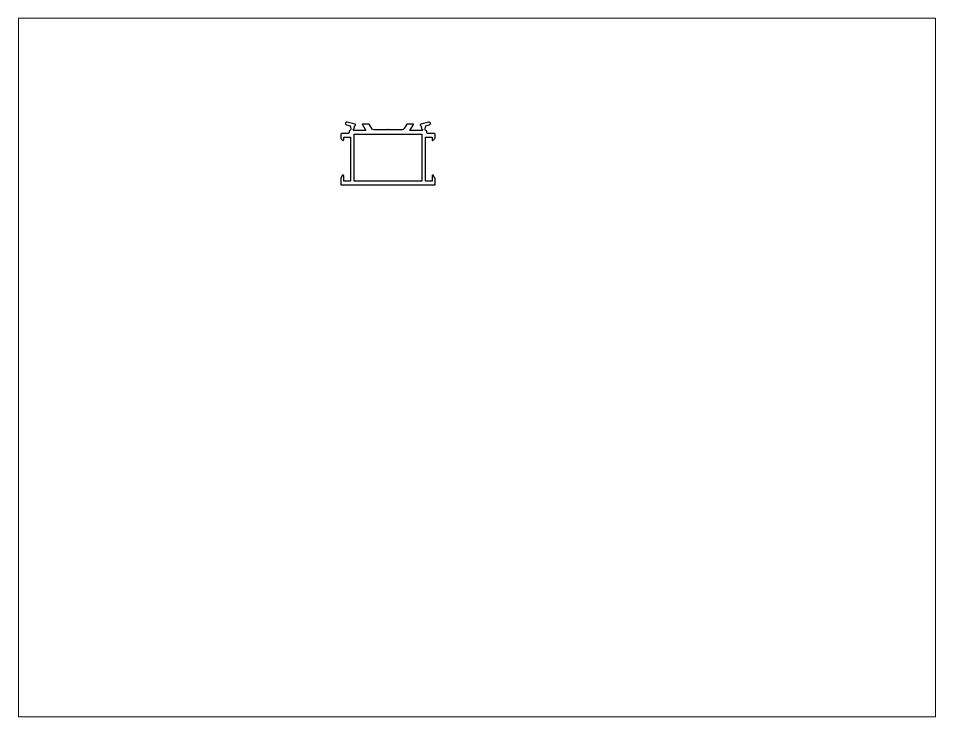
# Paper-space layout 'Layout1' of a CAD drawing. Extents: x 27 to 240, y 20 to 183.
# The model-space entities are those that its viewports show. They can reach past a viewport. Long polylines and large blocks are cut down to what shows.
import ezdxf

# ---------------------------------------------------------------- set-up
doc = ezdxf.new("R2010")
doc.units = 0
doc.header["$LTSCALE"] = 15
doc.layers.get('0').update_dxf_attribs({"linetype": 'CONTINUOUS'})
doc.layers.add('ERCAN', color=220, linetype='CONTINUOUS')

msp = doc.modelspace()

# ---------------------------------------------------------------- linework, layer by layer
at = {"layer": 'ERCAN', "color": 0}
msp.add_lwpolyline([(133.98, 211.22), (133.28, 210.05, 0.19382), (133.19, 209.84), (133.19, 207.21), (172.89, 207.21), (172.89, 209.84, 0.19382), (172.81, 210.05), (172.11, 211.22, 0.675294), (171.59, 211.02), (171.59, 208.71), (168.79, 208.71), (168.79, 227.25), (171.59, 227.25), (171.59, 226.12, 0.69779), (172.12, 225.92), (172.82, 226.74, 0.178002), (172.89, 226.94), (172.89, 228.25, 0.414214), (172.39, 228.75), (169.88, 228.75, -0.414214), (169.38, 229.25), (169.38, 229.56, 0.370066), (168.96, 230.05, -0.291231), (168.71, 230.27, -0.12273), (168.69, 230.75), (168.95, 232), (170.46, 232.39, 1.019099), (170.15, 233.55), (166.84, 232.73, 0.888706), (166.91, 232.14), (167.32, 230.65, -1), (167.32, 230.05), (162.29, 230.05), (163.61, 232.35, 1), (163.61, 232.75), (160.96, 232.75), (159.86, 230.85, -0.267949), (158.99, 230.35), (153.34, 230.35), (153.04, 230.65), (152.74, 230.35), (147.09, 230.35, -0.267949), (146.22, 230.85), (145.13, 232.75), (142.47, 232.75, 1), (142.47, 232.35), (143.8, 230.05), (138.76, 230.05, -1), (138.76, 230.65), (139.17, 232.14, 0.888706), (139.25, 232.73), (135.93, 233.55, 1.019099), (135.62, 232.39), (137.13, 232), (137.39, 230.75, -0.049244), (137.41, 230.55, -0.331382), (137.06, 230.07, 0.329309), (136.7, 229.59), (136.7, 229.25, -0.414214), (136.2, 228.75), (133.69, 228.75, 0.414214), (133.19, 228.25), (133.19, 226.94, 0.178002), (133.26, 226.74), (133.96, 225.92, 0.69779), (134.49, 226.12), (134.49, 227.25), (137.29, 227.25), (137.29, 208.71), (134.49, 208.71), (134.49, 211.02, 0.675294)], format="xyb", close=True, dxfattribs=at)
msp.add_lwpolyline([(167.29, 208.71), (138.79, 208.71), (138.79, 228.55), (167.29, 228.55)], close=True, dxfattribs=at)

psp = doc.layouts.get("Layout1")

# ---------------------------------------------------------------- viewports
at = {"layer": '0', "color": 0, "linetype": 'BYBLOCK', "ltscale": 0.05}
psp.add_viewport(center=(133.35, 101.6), size=(213.36, 162.56), view_center_point=(190.51, 130.3), view_height=293.8955, dxfattribs=at)

doc.saveas('drawing.dxf')
